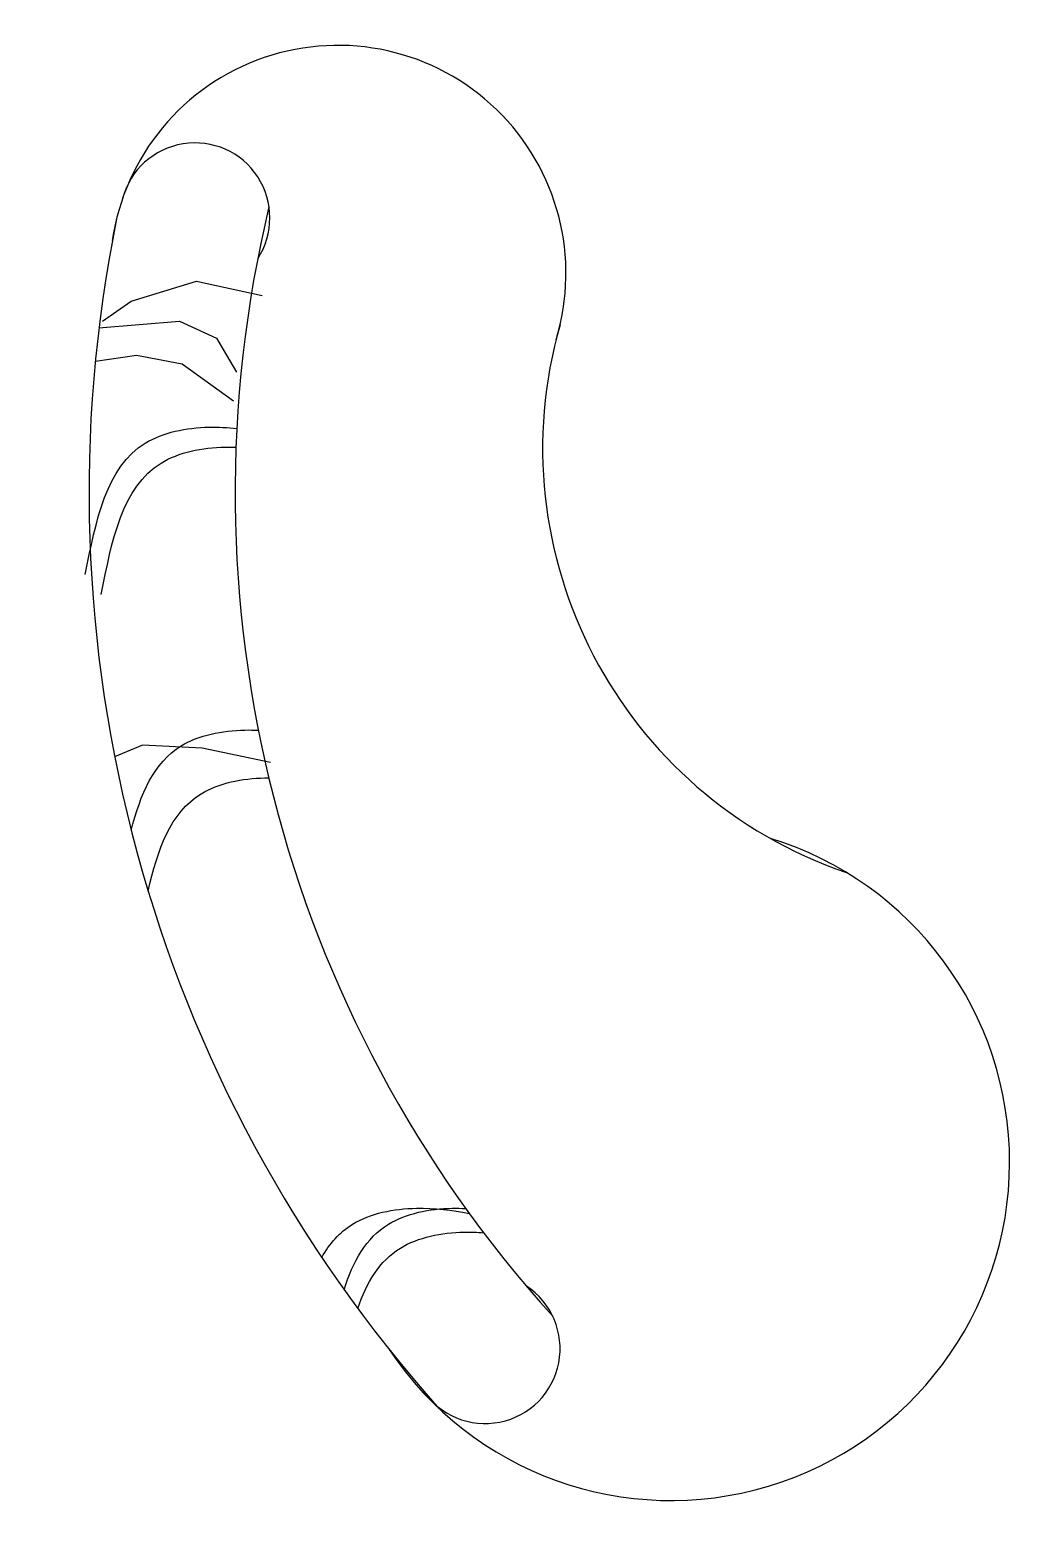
# Model space of a CAD drawing. Extents: x -630 to 375, y 17 to 1556.
import ezdxf

# ---------------------------------------------------------------- set-up
doc = ezdxf.new("R2010")
doc.units = 0
doc.header["$MEASUREMENT"] = 0
doc.layers.get('0').update_dxf_attribs({"linetype": 'CONTINUOUS'})
doc.layers.add('摆设线', color=4, linetype='CONTINUOUS')
doc.layers.add('门窗', color=5, linetype='CONTINUOUS')

# ---------------------------------------------------------------- blocks, each defined once
blk = doc.blocks.new('A$C4D52740B')
at = {"layer": '摆设线', "linetype": 'BYBLOCK', "ltscale": 2}
for centre, radius, start, end in [((259.3, 1259.7), 234, 343.0367, 171.7569), ((112.5, 1316.7), 76.9, 326.8991, 165.2143), ((1413.6, 1034.5), 1259.8, 166.5164, 222.1626), ((1413.6, 1034.5), 1409.8, 168.4948, 221.8438), ((929.5, 1080.1), 460.1, 164.0006, 251.1954), ((601.2, 347.3), 347.5, 213.6298, 72.9317), ((410.4, 155.7), 76.9, 213.4819, 56.9313)]:
    blk.add_arc(centre, radius, start, end, dxfattribs=at)
at = {"layer": '门窗', "linetype": 'BYBLOCK', "ltscale": 2}
for p, q in [((46.9, 1231.2), (114.2, 1251.7)), ((114.2, 1251.7), (181.5, 1237)), ((17.6, 1210.7), (46.9, 1231.2)), ((14, 1203.6), (96.6, 1210.7)), ((96.6, 1210.7), (134.6, 1193.2)), ((134.6, 1193.2), (155.1, 1158.1)), ((10.3, 1169.6), (52.7, 1175.6)), ((52.7, 1175.6), (99.5, 1166.9)), ((99.5, 1166.9), (152.2, 1128.9)), ((58.6, 775.1), (30.1, 763.4)), ((120, 772.1), (58.6, 775.1)), ((190.2, 757.5), (120, 772.1))]:
    blk.add_line(p, q, dxfattribs=at)
for points, knots in [([(0, 950.3), (10.8, 1005.6), (26.4, 1086), (113.9, 1103.2), (146.1, 1101.4), (155.5, 1100.3)], [0, 0, 0, 0, 148.319473, 215.83213, 244.112493, 244.112493, 244.112493, 244.112493]), ([(16.4, 929.9), (27.1, 985.2), (42.8, 1065.6), (124.1, 1081.6), (150.9, 1081.3), (154.7, 1081.2)], [0, 0, 0, 0, 148.319473, 215.83213, 226.978586, 226.978586, 226.978586, 226.978586]), ([(47.1, 687.6), (56.5, 724.7), (79, 778.2), (145.5, 791.3), (173, 790.8), (177.6, 790.6)], [43.839807, 43.839807, 43.839807, 43.839807, 148.319473, 215.83213, 229.445958, 229.445958, 229.445958, 229.445958]), ([(64.5, 625.3), (74, 667.7), (95.1, 728.2), (162.5, 741.5), (186.9, 741.7), (188.3, 741.7)], [31.607592, 31.607592, 31.607592, 31.607592, 148.319473, 215.83213, 219.800964, 219.800964, 219.800964, 219.800964]), ([(242.7, 249.3), (250.6, 263.4), (274.5, 291.1), (336.1, 303.2), (376.4, 297.8), (394.1, 294.4)], [98.187646, 98.187646, 98.187646, 98.187646, 148.319473, 215.83213, 270.126539, 270.126539, 270.126539, 270.126539]), ([(265.6, 216.2), (274.8, 244.9), (298.6, 288.6), (358.3, 300.3), (385.8, 299.8), (390.3, 299.6)], [62.691875, 62.691875, 62.691875, 62.691875, 148.319473, 215.83213, 229.252926, 229.252926, 229.252926, 229.252926]), ([(279.6, 196.9), (288.7, 223.3), (312.8, 264.4), (372.7, 276.2), (402.2, 275.2), (408.7, 274.7)], [67.931375, 67.931375, 67.931375, 67.931375, 148.319473, 215.83213, 235.282555, 235.282555, 235.282555, 235.282555])]:
    blk.add_open_spline(points, degree=3, knots=knots, dxfattribs=at)

msp = doc.modelspace()

# ---------------------------------------------------------------- block references
msp.add_blockref('A$C4D52740B', (-573.6, 46.1))

doc.saveas('drawing.dxf')
